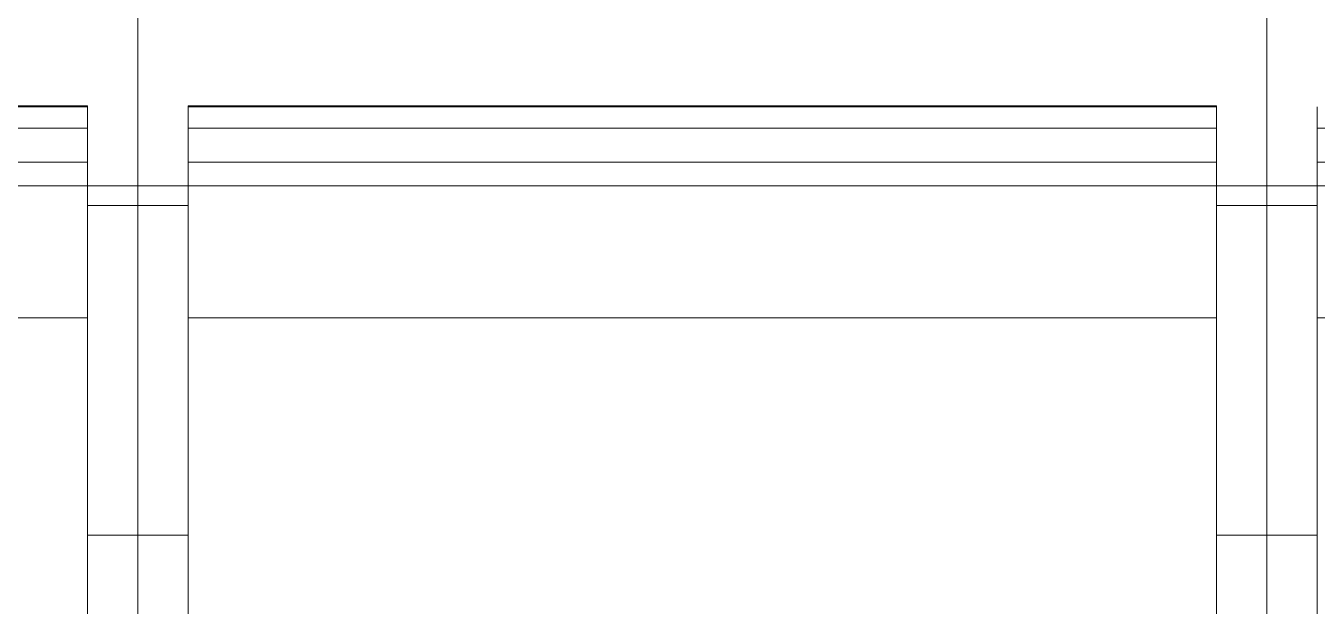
# Model space of a CAD drawing. Header units: millimetres. Extents: x -46169 to 237885, y -84465 to 18123.
# Drawn here: x 229686 to 230315, y -80488 to -80205 of the extents above; entities that cross this region are included whole.
import ezdxf

# ---------------------------------------------------------------- set-up
doc = ezdxf.new("R2010")
doc.units = ezdxf.units.MM
doc.header["$MEASUREMENT"] = 0
doc.linetypes.add('Wipeout_Contour', pattern=[1000, 0, -1000])
doc.layers.add('0_Pen_No__85', color=8, linetype='Continuous', lineweight=20)
doc.layers.add('New_A-35-M_FFE_Fixed_Pen_No__1', color=7, linetype='Continuous', lineweight=13)
doc.layers.add('New_A-25-M_Wall_Ext', color=7, linetype='Continuous')
doc.layers.add('New_A-35-M_FFE_Fixed', color=7, linetype='Continuous')

# ---------------------------------------------------------------- blocks, each defined once
blk = doc.blocks.new('Section Elem_264_4', base_point=(208268.76, -84332.61))
at = {"color": 254, "linetype": 'Wipeout_Contour', "lineweight": 0, "ltscale": 1471080.750781652}
blk.add_wipeout([(233831.37, -78182.61), (228748.41, -78182.61), (228748.41, -79726.43), (233320.44, -79726.43), (233320.44, -80282.61), (233831.37, -80282.61)], dxfattribs=at).dxf.layer = 'New_A-25-M_Wall_Ext'
blk = doc.blocks.new('Section Elem_272_4', base_point=(208268.76, -84332.61))
at = {"color": 254, "linetype": 'Wipeout_Contour', "lineweight": 0, "ltscale": 976534.947459}
blk.add_wipeout([(230314.94, -80254.45), (230314.94, -80255.42), (230815.94, -80255.42), (230815.94, -80254.45)], dxfattribs=at).dxf.layer = 'New_A-35-M_FFE_Fixed'
at = {"color": 254, "linetype": 'Wipeout_Contour', "lineweight": 0, "ltscale": 976759.016512}
blk.add_wipeout([(230314.94, -80346.96), (230314.94, -80503.33), (230815.94, -80503.33), (230815.94, -80346.96)], dxfattribs=at).dxf.layer = 'New_A-35-M_FFE_Fixed'
at = {"color": 254, "linetype": 'Wipeout_Contour', "lineweight": 0, "ltscale": 976538.602295}
blk.add_wipeout([(230314.94, -80256.82), (230314.94, -80258.61), (230815.94, -80258.61), (230815.94, -80256.82)], dxfattribs=at).dxf.layer = 'New_A-35-M_FFE_Fixed'
at = {"color": 254, "linetype": 'Wipeout_Contour', "lineweight": 0, "ltscale": 976606.095027}
blk.add_wipeout([(230314.94, -80271.08), (230314.94, -80346.96), (230815.94, -80346.96), (230815.94, -80271.08)], dxfattribs=at).dxf.layer = 'New_A-35-M_FFE_Fixed'
at = {"color": 254, "linetype": 'Wipeout_Contour', "lineweight": 0, "ltscale": 975682.423842}
blk.add_wipeout([(230290.44, -80371.46), (230314.94, -80371.46), (230314.94, -80351.09), (230290.44, -80351.09)], dxfattribs=at).dxf.layer = 'New_A-35-M_FFE_Fixed'
at = {"color": 254, "linetype": 'Wipeout_Contour', "lineweight": 0, "ltscale": 975736.381916}
blk.add_wipeout([(230314.94, -80391.97), (230290.44, -80391.97), (230290.44, -80412.46), (230314.94, -80412.46)], dxfattribs=at).dxf.layer = 'New_A-35-M_FFE_Fixed'
at = {"color": 254, "linetype": 'Wipeout_Contour', "lineweight": 0, "ltscale": 975835.127012}
blk.add_wipeout([(230290.44, -80480.58), (230314.94, -80480.58), (230314.94, -80473.58), (230290.44, -80473.58)], dxfattribs=at).dxf.layer = 'New_A-35-M_FFE_Fixed'
at = {"color": 254, "linetype": 'Wipeout_Contour', "lineweight": 0, "ltscale": 976541.178623}
blk.add_wipeout([(230314.94, -80258.61), (230314.94, -80260.74), (230815.94, -80260.74), (230815.94, -80258.61)], dxfattribs=at).dxf.layer = 'New_A-35-M_FFE_Fixed'
at = {"color": 254, "linetype": 'Wipeout_Contour', "lineweight": 0, "ltscale": 976550.871172}
blk.add_wipeout([(230314.94, -80265.7), (230314.94, -80268.38), (230815.94, -80268.38), (230815.94, -80265.7)], dxfattribs=at).dxf.layer = 'New_A-35-M_FFE_Fixed'
at = {"color": 254, "linetype": 'Wipeout_Contour', "lineweight": 0, "ltscale": 975603.930776}
blk.add_wipeout([(230290.44, -80292.11), (230290.44, -80311.28), (230314.94, -80311.28), (230314.94, -80292.11)], dxfattribs=at).dxf.layer = 'New_A-35-M_FFE_Fixed'
at = {"color": 254, "linetype": 'Wipeout_Contour', "lineweight": 0, "ltscale": 975709.359856}
blk.add_wipeout([(230290.44, -80371.46), (230290.44, -80391.97), (230314.94, -80391.97), (230314.94, -80371.46)], dxfattribs=at).dxf.layer = 'New_A-35-M_FFE_Fixed'
at = {"color": 254, "linetype": 'Wipeout_Contour', "lineweight": 0, "ltscale": 975825.920827}
blk.add_wipeout([(230290.44, -80473.58), (230314.94, -80473.58), (230314.94, -80466.62), (230290.44, -80466.62)], dxfattribs=at).dxf.layer = 'New_A-35-M_FFE_Fixed'
at = {"color": 254, "linetype": 'Wipeout_Contour', "lineweight": 0, "ltscale": 975844.371595}
blk.add_wipeout([(230290.44, -80487.59), (230314.94, -80487.59), (230314.94, -80480.58), (230290.44, -80480.58)], dxfattribs=at).dxf.layer = 'New_A-35-M_FFE_Fixed'
at = {"color": 254, "linetype": 'Wipeout_Contour', "lineweight": 0, "ltscale": 976536.502562}
blk.add_wipeout([(230314.94, -80255.42), (230314.94, -80256.82), (230815.94, -80256.82), (230815.94, -80255.42)], dxfattribs=at).dxf.layer = 'New_A-35-M_FFE_Fixed'
at = {"color": 254, "linetype": 'Wipeout_Contour', "lineweight": 0, "ltscale": 976544.147967}
blk.add_wipeout([(230314.94, -80260.74), (230314.94, -80263.13), (230815.94, -80263.13), (230815.94, -80260.74)], dxfattribs=at).dxf.layer = 'New_A-35-M_FFE_Fixed'
at = {"color": 254, "linetype": 'Wipeout_Contour', "lineweight": 0, "ltscale": 976554.40707}
blk.add_wipeout([(230314.94, -80268.38), (230314.94, -80271.08), (230815.94, -80271.08), (230815.94, -80268.38)], dxfattribs=at).dxf.layer = 'New_A-35-M_FFE_Fixed'
at = {"color": 254, "linetype": 'Wipeout_Contour', "lineweight": 0, "ltscale": 975629.531824}
blk.add_wipeout([(230314.94, -80311.28), (230290.44, -80311.28), (230290.44, -80330.99), (230314.94, -80330.99)], dxfattribs=at).dxf.layer = 'New_A-35-M_FFE_Fixed'
at = {"color": 254, "linetype": 'Wipeout_Contour', "lineweight": 0, "ltscale": 975816.773106}
blk.add_wipeout([(230290.44, -80466.62), (230314.94, -80466.62), (230314.94, -80459.71), (230290.44, -80459.71)], dxfattribs=at).dxf.layer = 'New_A-35-M_FFE_Fixed'
at = {"color": 254, "linetype": 'Wipeout_Contour', "lineweight": 0, "ltscale": 976527.526822}
blk.add_wipeout([(230815.94, -80244.13), (230314.94, -80244.13), (230314.94, -80254.45), (230815.94, -80254.45)], dxfattribs=at).dxf.layer = 'New_A-35-M_FFE_Fixed'
at = {"color": 254, "linetype": 'Wipeout_Contour', "lineweight": 0, "ltscale": 976547.414134}
blk.add_wipeout([(230314.94, -80263.13), (230314.94, -80265.7), (230815.94, -80265.7), (230815.94, -80263.13)], dxfattribs=at).dxf.layer = 'New_A-35-M_FFE_Fixed'
at = {"color": 254, "linetype": 'Wipeout_Contour', "lineweight": 0, "ltscale": 1219582.833320479}
blk.add_wipeout([(230314.94, -80330.99), (230290.44, -80330.99), (230290.44, -80351.09), (230314.94, -80351.09), (230314.94, -80346.96)], dxfattribs=at).dxf.layer = 'New_A-35-M_FFE_Fixed'
at = {"color": 254, "linetype": 'Wipeout_Contour', "lineweight": 0, "ltscale": 975807.703761}
blk.add_wipeout([(230290.44, -80452.87), (230290.44, -80459.71), (230314.94, -80459.71), (230314.94, -80452.87)], dxfattribs=at).dxf.layer = 'New_A-35-M_FFE_Fixed'
at = {"layer": 'New_A-35-M_FFE_Fixed_Pen_No__1', "linetype": 'Continuous'}
blk.add_line((230815.94, -80346.96), (230314.94, -80346.96), dxfattribs=at)
at = {"color": 254, "linetype": 'Wipeout_Contour', "lineweight": 0, "ltscale": 1219439.80117155}
blk.add_wipeout([(230290.44, -80249.35), (230290.44, -80263.87), (230314.94, -80263.87), (230314.94, -80250.9), (230314.94, -80249.35)], dxfattribs=at).dxf.layer = 'New_A-35-M_FFE_Fixed'
at = {"color": 254, "linetype": 'Wipeout_Contour', "lineweight": 0, "ltscale": 975789.95808}
blk.add_wipeout([(230290.44, -80432.81), (230290.44, -80452.87), (230314.94, -80452.87), (230314.94, -80432.81)], dxfattribs=at).dxf.layer = 'New_A-35-M_FFE_Fixed'
at = {"layer": 'New_A-35-M_FFE_Fixed_Pen_No__1', "linetype": 'Continuous'}
for p, q in [((230314.94, -80255.42), (230314.94, -80254.45)), ((230815.94, -80254.45), (230314.94, -80254.45)), ((230314.94, -80256.82), (230314.94, -80255.42)), ((230314.94, -80258.61), (230314.94, -80256.82)), ((230314.94, -80452.87), (230290.44, -80452.87))]:
    blk.add_line(p, q, dxfattribs=at)
at = {"color": 254, "linetype": 'Wipeout_Contour', "lineweight": 0, "ltscale": 1953042.157990358}
blk.add_wipeout([(230290.44, -80249.35), (230314.94, -80249.35), (230314.94, -80243.61), (230815.94, -80243.61), (230815.94, -80249.35), (230840.44, -80249.35), (230840.44, -80234.61), (230290.44, -80234.61)], dxfattribs=at).dxf.layer = 'New_A-35-M_FFE_Fixed'
at = {"color": 254, "linetype": 'Wipeout_Contour', "lineweight": 0, "ltscale": 1219463.620768033}
blk.add_wipeout([(230290.44, -80263.87), (230290.44, -80278.13), (230314.94, -80278.13), (230314.94, -80265.7), (230314.94, -80263.87)], dxfattribs=at).dxf.layer = 'New_A-35-M_FFE_Fixed'
at = {"color": 254, "linetype": 'Wipeout_Contour', "lineweight": 0, "ltscale": 975763.308365}
blk.add_wipeout([(230290.44, -80412.46), (230290.44, -80432.81), (230314.94, -80432.81), (230314.94, -80412.46)], dxfattribs=at).dxf.layer = 'New_A-35-M_FFE_Fixed'
at = {"layer": 'New_A-35-M_FFE_Fixed_Pen_No__1', "linetype": 'Continuous'}
for p, q in [((230314.94, -80254.45), (230314.94, -80244.13)), ((230314.94, -80260.74), (230314.94, -80258.61)), ((230314.94, -80263.13), (230314.94, -80260.74)), ((230314.94, -80265.7), (230314.94, -80263.13)), ((230314.94, -80268.38), (230314.94, -80265.7)), ((230314.94, -80271.08), (230314.94, -80268.38)), ((230815.94, -80271.08), (230314.94, -80271.08)), ((230314.94, -80503.33), (230314.94, -80346.96))]:
    blk.add_line(p, q, dxfattribs=at)
at = {"color": 254, "linetype": 'Wipeout_Contour', "lineweight": 0, "ltscale": 976498.410127}
blk.add_wipeout([(230290.44, -80234.61), (230840.44, -80234.61), (230840.44, -80219.66), (230290.44, -80219.66)], dxfattribs=at).dxf.layer = 'New_A-35-M_FFE_Fixed'
at = {"color": 254, "linetype": 'Wipeout_Contour', "lineweight": 0, "ltscale": 975582.103664}
blk.add_wipeout([(230290.44, -80292.11), (230314.94, -80292.11), (230314.94, -80278.13), (230290.44, -80278.13)], dxfattribs=at).dxf.layer = 'New_A-35-M_FFE_Fixed'
at = {"layer": 'New_A-35-M_FFE_Fixed_Pen_No__1', "linetype": 'Continuous'}
for p, q in [((230314.94, -80346.96), (230314.94, -80271.08)), ((230314.94, -80292.11), (230290.44, -80292.11))]:
    blk.add_line(p, q, dxfattribs=at)
at = {"color": 254, "linetype": 'Wipeout_Contour', "lineweight": 0, "ltscale": 976478.648242}
blk.add_wipeout([(230290.44, -80219.66), (230840.44, -80219.66), (230840.44, -80204.54), (230290.44, -80204.54)], dxfattribs=at).dxf.layer = 'New_A-35-M_FFE_Fixed'
blk = doc.blocks.new('Section Elem_277_4', base_point=(208268.76, -84332.61))
at = {"color": 254, "linetype": 'Wipeout_Contour', "lineweight": 0, "ltscale": 972303.9678}
blk.add_wipeout([(229190.44, -80189.27), (229190.44, -80204.54), (229740.44, -80204.54), (229740.44, -80189.27)], dxfattribs=at).dxf.layer = 'New_A-35-M_FFE_Fixed'
at = {"color": 254, "linetype": 'Wipeout_Contour', "lineweight": 0, "ltscale": 972365.950651}
blk.add_wipeout([(229715.94, -80243.61), (229214.94, -80243.61), (229214.94, -80244.13), (229715.94, -80244.13)], dxfattribs=at).dxf.layer = 'New_A-35-M_FFE_Fixed'
at = {"color": 254, "linetype": 'Wipeout_Contour', "lineweight": 0, "ltscale": 972380.563689}
blk.add_wipeout([(229715.94, -80254.45), (229214.94, -80254.45), (229214.94, -80255.42), (229715.94, -80255.42)], dxfattribs=at).dxf.layer = 'New_A-35-M_FFE_Fixed'
at = {"color": 254, "linetype": 'Wipeout_Contour', "lineweight": 0, "ltscale": 1458960.432232969}
blk.add_wipeout([(229715.94, -80346.96), (229214.94, -80346.96), (229214.94, -80503.33), (229244.94, -80503.33), (229685.94, -80503.33), (229715.94, -80503.33)], dxfattribs=at).dxf.layer = 'New_A-35-M_FFE_Fixed'
at = {"color": 254, "linetype": 'Wipeout_Contour', "lineweight": 0, "ltscale": 972384.234184}
blk.add_wipeout([(229715.94, -80256.82), (229214.94, -80256.82), (229214.94, -80258.61), (229715.94, -80258.61)], dxfattribs=at).dxf.layer = 'New_A-35-M_FFE_Fixed'
at = {"color": 254, "linetype": 'Wipeout_Contour', "lineweight": 0, "ltscale": 972452.015229}
blk.add_wipeout([(229715.94, -80271.08), (229214.94, -80271.08), (229214.94, -80346.96), (229715.94, -80346.96)], dxfattribs=at).dxf.layer = 'New_A-35-M_FFE_Fixed'
at = {"color": 254, "linetype": 'Wipeout_Contour', "lineweight": 0, "ltscale": 973513.013734}
blk.add_wipeout([(229740.44, -80351.09), (229715.94, -80351.09), (229715.94, -80371.46), (229740.44, -80371.46)], dxfattribs=at).dxf.layer = 'New_A-35-M_FFE_Fixed'
at = {"color": 254, "linetype": 'Wipeout_Contour', "lineweight": 0, "ltscale": 973567.092045}
blk.add_wipeout([(229740.44, -80391.97), (229715.94, -80391.97), (229715.94, -80412.46), (229740.44, -80412.46)], dxfattribs=at).dxf.layer = 'New_A-35-M_FFE_Fixed'
at = {"color": 254, "linetype": 'Wipeout_Contour', "lineweight": 0, "ltscale": 973666.057142}
blk.add_wipeout([(229740.44, -80473.58), (229715.94, -80473.58), (229715.94, -80480.58), (229740.44, -80480.58)], dxfattribs=at).dxf.layer = 'New_A-35-M_FFE_Fixed'
at = {"color": 254, "linetype": 'Wipeout_Contour', "lineweight": 0, "ltscale": 972386.821503}
blk.add_wipeout([(229715.94, -80258.61), (229214.94, -80258.61), (229214.94, -80260.74), (229715.94, -80260.74)], dxfattribs=at).dxf.layer = 'New_A-35-M_FFE_Fixed'
at = {"color": 254, "linetype": 'Wipeout_Contour', "lineweight": 0, "ltscale": 972396.555475}
blk.add_wipeout([(229715.94, -80265.7), (229214.94, -80265.7), (229214.94, -80268.38), (229715.94, -80268.38)], dxfattribs=at).dxf.layer = 'New_A-35-M_FFE_Fixed'
at = {"color": 254, "linetype": 'Wipeout_Contour', "lineweight": 0, "ltscale": 973434.345733}
blk.add_wipeout([(229740.44, -80292.11), (229715.94, -80292.11), (229715.94, -80311.28), (229740.44, -80311.28)], dxfattribs=at).dxf.layer = 'New_A-35-M_FFE_Fixed'
at = {"color": 254, "linetype": 'Wipeout_Contour', "lineweight": 0, "ltscale": 973540.00977}
blk.add_wipeout([(229740.44, -80371.46), (229715.94, -80371.46), (229715.94, -80391.97), (229740.44, -80391.97)], dxfattribs=at).dxf.layer = 'New_A-35-M_FFE_Fixed'
at = {"color": 254, "linetype": 'Wipeout_Contour', "lineweight": 0, "ltscale": 973656.830448}
blk.add_wipeout([(229740.44, -80466.62), (229715.94, -80466.62), (229715.94, -80473.58), (229740.44, -80473.58)], dxfattribs=at).dxf.layer = 'New_A-35-M_FFE_Fixed'
at = {"color": 254, "linetype": 'Wipeout_Contour', "lineweight": 0, "ltscale": 973675.322327}
blk.add_wipeout([(229740.44, -80480.58), (229715.94, -80480.58), (229715.94, -80487.59), (229740.44, -80487.59)], dxfattribs=at).dxf.layer = 'New_A-35-M_FFE_Fixed'
at = {"color": 254, "linetype": 'Wipeout_Contour', "lineweight": 0, "ltscale": 972382.125462}
blk.add_wipeout([(229715.94, -80255.42), (229214.94, -80255.42), (229214.94, -80256.82), (229715.94, -80256.82)], dxfattribs=at).dxf.layer = 'New_A-35-M_FFE_Fixed'
at = {"color": 254, "linetype": 'Wipeout_Contour', "lineweight": 0, "ltscale": 972389.803551}
blk.add_wipeout([(229715.94, -80260.74), (229214.94, -80260.74), (229214.94, -80263.13), (229715.94, -80263.13)], dxfattribs=at).dxf.layer = 'New_A-35-M_FFE_Fixed'
at = {"color": 254, "linetype": 'Wipeout_Contour', "lineweight": 0, "ltscale": 972400.106443}
blk.add_wipeout([(229715.94, -80268.38), (229214.94, -80268.38), (229214.94, -80271.08), (229715.94, -80271.08)], dxfattribs=at).dxf.layer = 'New_A-35-M_FFE_Fixed'
at = {"color": 254, "linetype": 'Wipeout_Contour', "lineweight": 0, "ltscale": 973460.003849}
blk.add_wipeout([(229740.44, -80311.28), (229715.94, -80311.28), (229715.94, -80330.99), (229740.44, -80330.99)], dxfattribs=at).dxf.layer = 'New_A-35-M_FFE_Fixed'
at = {"color": 254, "linetype": 'Wipeout_Contour', "lineweight": 0, "ltscale": 973647.662346}
blk.add_wipeout([(229740.44, -80459.71), (229715.94, -80459.71), (229715.94, -80466.62), (229740.44, -80466.62)], dxfattribs=at).dxf.layer = 'New_A-35-M_FFE_Fixed'
at = {"color": 254, "linetype": 'Wipeout_Contour', "lineweight": 0, "ltscale": 972373.111354}
blk.add_wipeout([(229214.94, -80244.13), (229214.94, -80254.45), (229715.94, -80254.45), (229715.94, -80244.13)], dxfattribs=at).dxf.layer = 'New_A-35-M_FFE_Fixed'
at = {"color": 254, "linetype": 'Wipeout_Contour', "lineweight": 0, "ltscale": 972393.083656}
blk.add_wipeout([(229715.94, -80263.13), (229214.94, -80263.13), (229214.94, -80265.7), (229715.94, -80265.7)], dxfattribs=at).dxf.layer = 'New_A-35-M_FFE_Fixed'
at = {"color": 254, "linetype": 'Wipeout_Contour', "lineweight": 0, "ltscale": 1216848.815538124}
blk.add_wipeout([(229715.94, -80330.99), (229715.94, -80346.96), (229715.94, -80351.09), (229740.44, -80351.09), (229740.44, -80330.99)], dxfattribs=at).dxf.layer = 'New_A-35-M_FFE_Fixed'
at = {"color": 254, "linetype": 'Wipeout_Contour', "lineweight": 0, "ltscale": 973638.572803}
blk.add_wipeout([(229740.44, -80452.87), (229715.94, -80452.87), (229715.94, -80459.71), (229740.44, -80459.71)], dxfattribs=at).dxf.layer = 'New_A-35-M_FFE_Fixed'
at = {"layer": 'New_A-35-M_FFE_Fixed_Pen_No__1', "linetype": 'Continuous'}
blk.add_line((229214.94, -80346.96), (229715.94, -80346.96), dxfattribs=at)
at = {"color": 254, "linetype": 'Wipeout_Contour', "lineweight": 0, "ltscale": 1216705.461682281}
blk.add_wipeout([(229715.94, -80250.9), (229715.94, -80263.87), (229740.44, -80263.87), (229740.44, -80249.35), (229715.94, -80249.35)], dxfattribs=at).dxf.layer = 'New_A-35-M_FFE_Fixed'
at = {"color": 254, "linetype": 'Wipeout_Contour', "lineweight": 0, "ltscale": 973620.787587}
blk.add_wipeout([(229740.44, -80432.81), (229715.94, -80432.81), (229715.94, -80452.87), (229740.44, -80452.87)], dxfattribs=at).dxf.layer = 'New_A-35-M_FFE_Fixed'
at = {"layer": 'New_A-35-M_FFE_Fixed_Pen_No__1', "linetype": 'Continuous'}
for p, q in [((229214.94, -80254.45), (229715.94, -80254.45)), ((229715.94, -80255.42), (229715.94, -80254.45)), ((229715.94, -80256.82), (229715.94, -80255.42)), ((229715.94, -80258.61), (229715.94, -80256.82)), ((229715.94, -80452.87), (229740.44, -80452.87))]:
    blk.add_line(p, q, dxfattribs=at)
at = {"color": 254, "linetype": 'Wipeout_Contour', "lineweight": 0, "ltscale": 1944733.272130009}
blk.add_wipeout([(229740.44, -80234.61), (229190.44, -80234.61), (229190.44, -80249.35), (229214.94, -80249.35), (229214.94, -80243.61), (229715.94, -80243.61), (229715.94, -80249.35), (229740.44, -80249.35)], dxfattribs=at).dxf.layer = 'New_A-35-M_FFE_Fixed'
at = {"color": 254, "linetype": 'Wipeout_Contour', "lineweight": 0, "ltscale": 1216729.334806253}
blk.add_wipeout([(229740.44, -80263.87), (229715.94, -80263.87), (229715.94, -80265.7), (229715.94, -80278.13), (229740.44, -80278.13)], dxfattribs=at).dxf.layer = 'New_A-35-M_FFE_Fixed'
at = {"color": 254, "linetype": 'Wipeout_Contour', "lineweight": 0, "ltscale": 973594.078495}
blk.add_wipeout([(229740.44, -80412.46), (229715.94, -80412.46), (229715.94, -80432.81), (229740.44, -80432.81)], dxfattribs=at).dxf.layer = 'New_A-35-M_FFE_Fixed'
at = {"layer": 'New_A-35-M_FFE_Fixed_Pen_No__1', "linetype": 'Continuous'}
for p, q in [((229214.94, -80243.61), (229715.94, -80243.61)), ((229214.94, -80244.13), (229715.94, -80244.13)), ((229715.94, -80244.13), (229715.94, -80243.61)), ((229715.94, -80254.45), (229715.94, -80244.13)), ((229715.94, -80260.74), (229715.94, -80258.61)), ((229715.94, -80263.13), (229715.94, -80260.74)), ((229715.94, -80265.7), (229715.94, -80263.13)), ((229715.94, -80268.38), (229715.94, -80265.7)), ((229214.94, -80271.08), (229715.94, -80271.08)), ((229715.94, -80271.08), (229715.94, -80268.38)), ((229715.94, -80503.33), (229715.94, -80346.96))]:
    blk.add_line(p, q, dxfattribs=at)
at = {"color": 254, "linetype": 'Wipeout_Contour', "lineweight": 0, "ltscale": 972343.87035}
blk.add_wipeout([(229740.44, -80234.61), (229740.44, -80219.66), (229190.44, -80219.66), (229190.44, -80234.61)], dxfattribs=at).dxf.layer = 'New_A-35-M_FFE_Fixed'
at = {"color": 254, "linetype": 'Wipeout_Contour', "lineweight": 0, "ltscale": 973412.469963}
blk.add_wipeout([(229715.94, -80292.11), (229740.44, -80292.11), (229740.44, -80278.13), (229715.94, -80278.13)], dxfattribs=at).dxf.layer = 'New_A-35-M_FFE_Fixed'
at = {"layer": 'New_A-35-M_FFE_Fixed_Pen_No__1', "linetype": 'Continuous'}
for p, q in [((229715.94, -80346.96), (229715.94, -80271.08)), ((229715.94, -80292.11), (229740.44, -80292.11))]:
    blk.add_line(p, q, dxfattribs=at)
at = {"color": 254, "linetype": 'Wipeout_Contour', "lineweight": 0, "ltscale": 972324.024027}
blk.add_wipeout([(229190.44, -80219.66), (229740.44, -80219.66), (229740.44, -80204.54), (229190.44, -80204.54)], dxfattribs=at).dxf.layer = 'New_A-35-M_FFE_Fixed'
blk = doc.blocks.new('Section Elem_278_4', base_point=(208268.76, -84332.61))
at = {"color": 254, "linetype": 'Wipeout_Contour', "lineweight": 0, "ltscale": 974381.053476}
blk.add_wipeout([(230290.44, -80189.27), (229740.44, -80189.27), (229740.44, -80204.54), (230290.44, -80204.54)], dxfattribs=at).dxf.layer = 'New_A-35-M_FFE_Fixed'
at = {"color": 254, "linetype": 'Wipeout_Contour', "lineweight": 0, "ltscale": 974442.904255}
blk.add_wipeout([(229764.94, -80243.61), (229764.94, -80244.13), (230265.94, -80244.13), (230265.94, -80243.61)], dxfattribs=at).dxf.layer = 'New_A-35-M_FFE_Fixed'
at = {"color": 254, "linetype": 'Wipeout_Contour', "lineweight": 0, "ltscale": 974457.486147}
blk.add_wipeout([(229764.94, -80254.45), (229764.94, -80255.42), (230265.94, -80255.42), (230265.94, -80254.45)], dxfattribs=at).dxf.layer = 'New_A-35-M_FFE_Fixed'
at = {"color": 254, "linetype": 'Wipeout_Contour', "lineweight": 0, "ltscale": 1462074.985847016}
blk.add_wipeout([(229764.94, -80346.96), (229764.94, -80503.33), (229794.94, -80503.33), (230235.94, -80503.33), (230265.94, -80503.33), (230265.94, -80346.96)], dxfattribs=at).dxf.layer = 'New_A-35-M_FFE_Fixed'
at = {"color": 254, "linetype": 'Wipeout_Contour', "lineweight": 0, "ltscale": 974461.148818}
blk.add_wipeout([(229764.94, -80256.82), (229764.94, -80258.61), (230265.94, -80258.61), (230265.94, -80256.82)], dxfattribs=at).dxf.layer = 'New_A-35-M_FFE_Fixed'
at = {"color": 254, "linetype": 'Wipeout_Contour', "lineweight": 0, "ltscale": 974528.785414}
blk.add_wipeout([(229764.94, -80271.08), (229764.94, -80346.96), (230265.94, -80346.96), (230265.94, -80271.08)], dxfattribs=at).dxf.layer = 'New_A-35-M_FFE_Fixed'
at = {"color": 254, "linetype": 'Wipeout_Contour', "lineweight": 0, "ltscale": 973605.518104}
blk.add_wipeout([(229740.44, -80351.09), (229740.44, -80371.46), (229764.94, -80371.46), (229764.94, -80351.09)], dxfattribs=at).dxf.layer = 'New_A-35-M_FFE_Fixed'
at = {"color": 254, "linetype": 'Wipeout_Contour', "lineweight": 0, "ltscale": 975589.895625}
blk.add_wipeout([(230290.44, -80351.09), (230265.94, -80351.09), (230265.94, -80371.46), (230290.44, -80371.46)], dxfattribs=at).dxf.layer = 'New_A-35-M_FFE_Fixed'
at = {"color": 254, "linetype": 'Wipeout_Contour', "lineweight": 0, "ltscale": 973659.591277}
blk.add_wipeout([(229740.44, -80412.46), (229764.94, -80412.46), (229764.94, -80391.97), (229740.44, -80391.97)], dxfattribs=at).dxf.layer = 'New_A-35-M_FFE_Fixed'
at = {"color": 254, "linetype": 'Wipeout_Contour', "lineweight": 0, "ltscale": 975643.858817}
blk.add_wipeout([(230290.44, -80391.97), (230265.94, -80391.97), (230265.94, -80412.46), (230290.44, -80412.46)], dxfattribs=at).dxf.layer = 'New_A-35-M_FFE_Fixed'
at = {"color": 254, "linetype": 'Wipeout_Contour', "lineweight": 0, "ltscale": 973758.546973}
blk.add_wipeout([(229740.44, -80473.58), (229740.44, -80480.58), (229764.94, -80480.58), (229764.94, -80473.58)], dxfattribs=at).dxf.layer = 'New_A-35-M_FFE_Fixed'
at = {"color": 254, "linetype": 'Wipeout_Contour', "lineweight": 0, "ltscale": 975742.613277}
blk.add_wipeout([(230290.44, -80473.58), (230265.94, -80473.58), (230265.94, -80480.58), (230290.44, -80480.58)], dxfattribs=at).dxf.layer = 'New_A-35-M_FFE_Fixed'
at = {"color": 254, "linetype": 'Wipeout_Contour', "lineweight": 0, "ltscale": 974463.730623}
blk.add_wipeout([(229764.94, -80258.61), (229764.94, -80260.74), (230265.94, -80260.74), (230265.94, -80258.61)], dxfattribs=at).dxf.layer = 'New_A-35-M_FFE_Fixed'
at = {"color": 254, "linetype": 'Wipeout_Contour', "lineweight": 0, "ltscale": 974473.443849}
blk.add_wipeout([(229764.94, -80265.7), (229764.94, -80268.38), (230265.94, -80268.38), (230265.94, -80265.7)], dxfattribs=at).dxf.layer = 'New_A-35-M_FFE_Fixed'
at = {"color": 254, "linetype": 'Wipeout_Contour', "lineweight": 0, "ltscale": 973526.857578}
blk.add_wipeout([(229740.44, -80311.28), (229764.94, -80311.28), (229764.94, -80292.11), (229740.44, -80292.11)], dxfattribs=at).dxf.layer = 'New_A-35-M_FFE_Fixed'
at = {"color": 254, "linetype": 'Wipeout_Contour', "lineweight": 0, "ltscale": 975511.395109}
blk.add_wipeout([(230265.94, -80292.11), (230265.94, -80311.28), (230290.44, -80311.28), (230290.44, -80292.11)], dxfattribs=at).dxf.layer = 'New_A-35-M_FFE_Fixed'
at = {"color": 254, "linetype": 'Wipeout_Contour', "lineweight": 0, "ltscale": 973632.511576}
blk.add_wipeout([(229740.44, -80391.97), (229764.94, -80391.97), (229764.94, -80371.46), (229740.44, -80371.46)], dxfattribs=at).dxf.layer = 'New_A-35-M_FFE_Fixed'
at = {"color": 254, "linetype": 'Wipeout_Contour', "lineweight": 0, "ltscale": 975616.834192}
blk.add_wipeout([(230290.44, -80371.46), (230265.94, -80371.46), (230265.94, -80391.97), (230290.44, -80391.97)], dxfattribs=at).dxf.layer = 'New_A-35-M_FFE_Fixed'
at = {"color": 254, "linetype": 'Wipeout_Contour', "lineweight": 0, "ltscale": 973749.321156}
blk.add_wipeout([(229740.44, -80466.62), (229740.44, -80473.58), (229764.94, -80473.58), (229764.94, -80466.62)], dxfattribs=at).dxf.layer = 'New_A-35-M_FFE_Fixed'
at = {"color": 254, "linetype": 'Wipeout_Contour', "lineweight": 0, "ltscale": 975733.40622}
blk.add_wipeout([(230290.44, -80466.62), (230265.94, -80466.62), (230265.94, -80473.58), (230290.44, -80473.58)], dxfattribs=at).dxf.layer = 'New_A-35-M_FFE_Fixed'
at = {"color": 254, "linetype": 'Wipeout_Contour', "lineweight": 0, "ltscale": 973767.811279}
blk.add_wipeout([(229740.44, -80480.58), (229740.44, -80487.59), (229764.94, -80487.59), (229764.94, -80480.58)], dxfattribs=at).dxf.layer = 'New_A-35-M_FFE_Fixed'
at = {"color": 254, "linetype": 'Wipeout_Contour', "lineweight": 0, "ltscale": 975751.858745}
blk.add_wipeout([(230290.44, -80480.58), (230265.94, -80480.58), (230265.94, -80487.59), (230290.44, -80487.59)], dxfattribs=at).dxf.layer = 'New_A-35-M_FFE_Fixed'
at = {"layer": 'New_A-35-M_FFE_Fixed_Pen_No__1', "linetype": 'Continuous'}
for p, q in [((229740.44, -80391.97), (229740.44, -80371.46)), ((230290.44, -80391.97), (230290.44, -80371.46)), ((229740.44, -80480.58), (229740.44, -80473.58)), ((230290.44, -80480.58), (230290.44, -80473.58)), ((229740.44, -80487.59), (229740.44, -80480.58)), ((230290.44, -80487.59), (230290.44, -80480.58)), ((229740.44, -80494.61), (229740.44, -80487.59)), ((230290.44, -80494.61), (230290.44, -80487.59))]:
    blk.add_line(p, q, dxfattribs=at)
at = {"color": 254, "linetype": 'Wipeout_Contour', "lineweight": 0, "ltscale": 974459.044591}
blk.add_wipeout([(229764.94, -80255.42), (229764.94, -80256.82), (230265.94, -80256.82), (230265.94, -80255.42)], dxfattribs=at).dxf.layer = 'New_A-35-M_FFE_Fixed'
at = {"color": 254, "linetype": 'Wipeout_Contour', "lineweight": 0, "ltscale": 974466.706315}
blk.add_wipeout([(229764.94, -80260.74), (229764.94, -80263.13), (230265.94, -80263.13), (230265.94, -80260.74)], dxfattribs=at).dxf.layer = 'New_A-35-M_FFE_Fixed'
at = {"color": 254, "linetype": 'Wipeout_Contour', "lineweight": 0, "ltscale": 974476.987248}
blk.add_wipeout([(229764.94, -80268.38), (229764.94, -80271.08), (230265.94, -80271.08), (230265.94, -80268.38)], dxfattribs=at).dxf.layer = 'New_A-35-M_FFE_Fixed'
at = {"color": 254, "linetype": 'Wipeout_Contour', "lineweight": 0, "ltscale": 973552.513256}
blk.add_wipeout([(229764.94, -80311.28), (229740.44, -80311.28), (229740.44, -80330.99), (229764.94, -80330.99)], dxfattribs=at).dxf.layer = 'New_A-35-M_FFE_Fixed'
at = {"color": 254, "linetype": 'Wipeout_Contour', "lineweight": 0, "ltscale": 975536.998596}
blk.add_wipeout([(230265.94, -80330.99), (230290.44, -80330.99), (230290.44, -80311.28), (230265.94, -80311.28)], dxfattribs=at).dxf.layer = 'New_A-35-M_FFE_Fixed'
at = {"color": 254, "linetype": 'Wipeout_Contour', "lineweight": 0, "ltscale": 973740.153925}
blk.add_wipeout([(229740.44, -80459.71), (229740.44, -80466.62), (229764.94, -80466.62), (229764.94, -80459.71)], dxfattribs=at).dxf.layer = 'New_A-35-M_FFE_Fixed'
at = {"color": 254, "linetype": 'Wipeout_Contour', "lineweight": 0, "ltscale": 975724.257629}
blk.add_wipeout([(230290.44, -80459.71), (230265.94, -80459.71), (230265.94, -80466.62), (230290.44, -80466.62)], dxfattribs=at).dxf.layer = 'New_A-35-M_FFE_Fixed'
at = {"layer": 'New_A-35-M_FFE_Fixed_Pen_No__1', "linetype": 'Continuous'}
for p, q in [((229740.44, -80473.58), (229740.44, -80466.62)), ((230290.44, -80473.58), (230290.44, -80466.62))]:
    blk.add_line(p, q, dxfattribs=at)
at = {"color": 254, "linetype": 'Wipeout_Contour', "lineweight": 0, "ltscale": 974450.049695}
blk.add_wipeout([(230265.94, -80244.13), (229764.94, -80244.13), (229764.94, -80254.45), (230265.94, -80254.45)], dxfattribs=at).dxf.layer = 'New_A-35-M_FFE_Fixed'
at = {"color": 254, "linetype": 'Wipeout_Contour', "lineweight": 0, "ltscale": 974469.979429}
blk.add_wipeout([(229764.94, -80263.13), (229764.94, -80265.7), (230265.94, -80265.7), (230265.94, -80263.13)], dxfattribs=at).dxf.layer = 'New_A-35-M_FFE_Fixed'
at = {"color": 254, "linetype": 'Wipeout_Contour', "lineweight": 0, "ltscale": 1216986.631514454}
blk.add_wipeout([(229740.44, -80330.99), (229740.44, -80351.09), (229764.94, -80351.09), (229764.94, -80346.96), (229764.94, -80330.99)], dxfattribs=at).dxf.layer = 'New_A-35-M_FFE_Fixed'
at = {"color": 254, "linetype": 'Wipeout_Contour', "lineweight": 0, "ltscale": 1219444.981779374}
blk.add_wipeout([(230265.94, -80330.99), (230265.94, -80346.96), (230265.94, -80351.09), (230290.44, -80351.09), (230290.44, -80330.99)], dxfattribs=at).dxf.layer = 'New_A-35-M_FFE_Fixed'
at = {"color": 254, "linetype": 'Wipeout_Contour', "lineweight": 0, "ltscale": 973731.065245}
blk.add_wipeout([(229740.44, -80459.71), (229764.94, -80459.71), (229764.94, -80452.87), (229740.44, -80452.87)], dxfattribs=at).dxf.layer = 'New_A-35-M_FFE_Fixed'
at = {"color": 254, "linetype": 'Wipeout_Contour', "lineweight": 0, "ltscale": 975715.187432}
blk.add_wipeout([(230290.44, -80452.87), (230265.94, -80452.87), (230265.94, -80459.71), (230290.44, -80459.71)], dxfattribs=at).dxf.layer = 'New_A-35-M_FFE_Fixed'
at = {"layer": 'New_A-35-M_FFE_Fixed_Pen_No__1', "linetype": 'Continuous'}
for p, q in [((229740.44, -80330.99), (229740.44, -80311.28)), ((230290.44, -80330.99), (230290.44, -80311.28)), ((229740.44, -80351.09), (229740.44, -80330.99)), ((230290.44, -80351.09), (230290.44, -80330.99)), ((230265.94, -80346.96), (229764.94, -80346.96)), ((229740.44, -80371.46), (229740.44, -80351.09)), ((230290.44, -80371.46), (230290.44, -80351.09)), ((229740.44, -80466.62), (229740.44, -80459.71)), ((230290.44, -80466.62), (230290.44, -80459.71))]:
    blk.add_line(p, q, dxfattribs=at)
at = {"color": 254, "linetype": 'Wipeout_Contour', "lineweight": 0, "ltscale": 1216843.294198789}
blk.add_wipeout([(229764.94, -80249.35), (229740.44, -80249.35), (229740.44, -80263.87), (229764.94, -80263.87), (229764.94, -80250.9)], dxfattribs=at).dxf.layer = 'New_A-35-M_FFE_Fixed'
at = {"color": 254, "linetype": 'Wipeout_Contour', "lineweight": 0, "ltscale": 1219301.933153154}
blk.add_wipeout([(230265.94, -80250.9), (230265.94, -80263.87), (230290.44, -80263.87), (230290.44, -80249.35), (230265.94, -80249.35)], dxfattribs=at).dxf.layer = 'New_A-35-M_FFE_Fixed'
at = {"color": 254, "linetype": 'Wipeout_Contour', "lineweight": 0, "ltscale": 973713.281718}
blk.add_wipeout([(229740.44, -80452.87), (229764.94, -80452.87), (229764.94, -80432.81), (229740.44, -80432.81)], dxfattribs=at).dxf.layer = 'New_A-35-M_FFE_Fixed'
at = {"color": 254, "linetype": 'Wipeout_Contour', "lineweight": 0, "ltscale": 975697.440069}
blk.add_wipeout([(230290.44, -80432.81), (230265.94, -80432.81), (230265.94, -80452.87), (230290.44, -80452.87)], dxfattribs=at).dxf.layer = 'New_A-35-M_FFE_Fixed'
at = {"layer": 'New_A-35-M_FFE_Fixed_Pen_No__1', "linetype": 'Continuous'}
for p, q in [((229764.94, -80255.42), (229764.94, -80254.45)), ((230265.94, -80254.45), (229764.94, -80254.45)), ((229764.94, -80256.82), (229764.94, -80255.42)), ((229764.94, -80258.61), (229764.94, -80256.82)), ((230265.94, -80255.42), (230265.94, -80254.45)), ((230265.94, -80256.82), (230265.94, -80255.42)), ((230265.94, -80258.61), (230265.94, -80256.82)), ((229764.94, -80452.87), (229740.44, -80452.87)), ((229740.44, -80459.71), (229740.44, -80452.87)), ((230290.44, -80452.87), (230265.94, -80452.87)), ((230290.44, -80459.71), (230290.44, -80452.87))]:
    blk.add_line(p, q, dxfattribs=at)
at = {"color": 254, "linetype": 'Wipeout_Contour', "lineweight": 0, "ltscale": 1948887.176372363}
blk.add_wipeout([(229740.44, -80234.61), (229740.44, -80249.35), (229764.94, -80249.35), (229764.94, -80243.61), (230265.94, -80243.61), (230265.94, -80249.35), (230290.44, -80249.35), (230290.44, -80234.61)], dxfattribs=at).dxf.layer = 'New_A-35-M_FFE_Fixed'
at = {"color": 254, "linetype": 'Wipeout_Contour', "lineweight": 0, "ltscale": 1216867.164599697}
blk.add_wipeout([(229764.94, -80263.87), (229740.44, -80263.87), (229740.44, -80278.13), (229764.94, -80278.13), (229764.94, -80265.7)], dxfattribs=at).dxf.layer = 'New_A-35-M_FFE_Fixed'
at = {"color": 254, "linetype": 'Wipeout_Contour', "lineweight": 0, "ltscale": 1219325.755443771}
blk.add_wipeout([(230290.44, -80263.87), (230265.94, -80263.87), (230265.94, -80265.7), (230265.94, -80278.13), (230290.44, -80278.13)], dxfattribs=at).dxf.layer = 'New_A-35-M_FFE_Fixed'
at = {"color": 254, "linetype": 'Wipeout_Contour', "lineweight": 0, "ltscale": 973686.575163}
blk.add_wipeout([(229740.44, -80412.46), (229740.44, -80432.81), (229764.94, -80432.81), (229764.94, -80412.46)], dxfattribs=at).dxf.layer = 'New_A-35-M_FFE_Fixed'
at = {"color": 254, "linetype": 'Wipeout_Contour', "lineweight": 0, "ltscale": 975670.787825}
blk.add_wipeout([(230290.44, -80412.46), (230265.94, -80412.46), (230265.94, -80432.81), (230290.44, -80432.81)], dxfattribs=at).dxf.layer = 'New_A-35-M_FFE_Fixed'
at = {"layer": 'New_A-35-M_FFE_Fixed_Pen_No__1', "linetype": 'Continuous'}
for p, q in [((229764.94, -80244.13), (229764.94, -80243.61)), ((230265.94, -80243.61), (229764.94, -80243.61)), ((230265.94, -80244.13), (229764.94, -80244.13)), ((229764.94, -80254.45), (229764.94, -80244.13)), ((230265.94, -80244.13), (230265.94, -80243.61)), ((230265.94, -80254.45), (230265.94, -80244.13)), ((229740.44, -80263.87), (229740.44, -80249.35)), ((230290.44, -80263.87), (230290.44, -80249.35)), ((229764.94, -80260.74), (229764.94, -80258.61)), ((230265.94, -80260.74), (230265.94, -80258.61)), ((229764.94, -80263.13), (229764.94, -80260.74)), ((229764.94, -80265.7), (229764.94, -80263.13)), ((229764.94, -80268.38), (229764.94, -80265.7)), ((230265.94, -80263.13), (230265.94, -80260.74)), ((230265.94, -80265.7), (230265.94, -80263.13)), ((230265.94, -80268.38), (230265.94, -80265.7)), ((229764.94, -80271.08), (229764.94, -80268.38)), ((230265.94, -80271.08), (229764.94, -80271.08)), ((230265.94, -80271.08), (230265.94, -80268.38)), ((229764.94, -80503.33), (229764.94, -80346.96)), ((230265.94, -80503.33), (230265.94, -80346.96)), ((229740.44, -80412.46), (229740.44, -80391.97)), ((230290.44, -80412.46), (230290.44, -80391.97)), ((229740.44, -80432.81), (229740.44, -80412.46)), ((230290.44, -80432.81), (230290.44, -80412.46)), ((229740.44, -80452.87), (229740.44, -80432.81)), ((230290.44, -80452.87), (230290.44, -80432.81))]:
    blk.add_line(p, q, dxfattribs=at)
at = {"color": 254, "linetype": 'Wipeout_Contour', "lineweight": 0, "ltscale": 974420.870969}
blk.add_wipeout([(229740.44, -80234.61), (230290.44, -80234.61), (230290.44, -80219.66), (229740.44, -80219.66)], dxfattribs=at).dxf.layer = 'New_A-35-M_FFE_Fixed'
at = {"color": 254, "linetype": 'Wipeout_Contour', "lineweight": 0, "ltscale": 973504.983886}
blk.add_wipeout([(229740.44, -80292.11), (229764.94, -80292.11), (229764.94, -80278.13), (229740.44, -80278.13)], dxfattribs=at).dxf.layer = 'New_A-35-M_FFE_Fixed'
at = {"color": 254, "linetype": 'Wipeout_Contour', "lineweight": 0, "ltscale": 975489.565917}
blk.add_wipeout([(230290.44, -80278.13), (230265.94, -80278.13), (230265.94, -80292.11), (230290.44, -80292.11)], dxfattribs=at).dxf.layer = 'New_A-35-M_FFE_Fixed'
at = {"layer": 'New_A-35-M_FFE_Fixed_Pen_No__1', "linetype": 'Continuous'}
for p, q in [((229740.44, -80249.35), (229740.44, -80234.61)), ((230290.44, -80249.35), (230290.44, -80234.61)), ((229740.44, -80278.13), (229740.44, -80263.87)), ((230290.44, -80278.13), (230290.44, -80263.87)), ((229764.94, -80346.96), (229764.94, -80271.08)), ((230265.94, -80346.96), (230265.94, -80271.08)), ((229740.44, -80292.11), (229740.44, -80278.13)), ((230290.44, -80292.11), (230290.44, -80278.13)), ((229764.94, -80292.11), (229740.44, -80292.11)), ((229740.44, -80311.28), (229740.44, -80292.11)), ((230290.44, -80292.11), (230265.94, -80292.11)), ((230290.44, -80311.28), (230290.44, -80292.11))]:
    blk.add_line(p, q, dxfattribs=at)
at = {"color": 254, "linetype": 'Wipeout_Contour', "lineweight": 0, "ltscale": 974401.066949}
blk.add_wipeout([(230290.44, -80219.66), (230290.44, -80204.54), (229740.44, -80204.54), (229740.44, -80219.66)], dxfattribs=at).dxf.layer = 'New_A-35-M_FFE_Fixed'
at = {"layer": 'New_A-35-M_FFE_Fixed_Pen_No__1', "linetype": 'Continuous'}
for p, q in [((229740.44, -80204.54), (229740.44, -80189.27)), ((230290.44, -80204.54), (230290.44, -80189.27)), ((229740.44, -80219.66), (229740.44, -80204.54)), ((230290.44, -80219.66), (230290.44, -80204.54)), ((229740.44, -80234.61), (229740.44, -80219.66)), ((230290.44, -80234.61), (230290.44, -80219.66))]:
    blk.add_line(p, q, dxfattribs=at)
blk = doc.blocks.new('I-07 Lecture Theatre Elevation_STORY_MARKER', base_point=(208268.76, -84332.61))
at = {"layer": '0_Pen_No__85', "linetype": 'Continuous'}
blk.add_line((221407.18, -80282.61), (234222.59, -80282.61), dxfattribs=at)

msp = doc.modelspace()

# ---------------------------------------------------------------- block references
at = {"layer": 'New_A-25-M_Wall_Ext'}
msp.add_blockref('Section Elem_264_4', (208268.76, -84332.61), dxfattribs=at)

# ---------------------------------------------------------------- next in the draw order: block references
at = {"layer": 'New_A-35-M_FFE_Fixed'}
for name in ['Section Elem_277_4', 'Section Elem_272_4']:
    msp.add_blockref(name, (208268.76, -84332.61), dxfattribs=at)

# ---------------------------------------------------------------- next in the draw order: block references
msp.add_blockref('Section Elem_278_4', (208268.76, -84332.61), dxfattribs=at)

# ---------------------------------------------------------------- next in the draw order: block references
at = {"linetype": 'Continuous', "lineweight": 0}
msp.add_blockref('I-07 Lecture Theatre Elevation_STORY_MARKER', (208268.76, -84332.61), dxfattribs=at)

doc.saveas('drawing.dxf')
